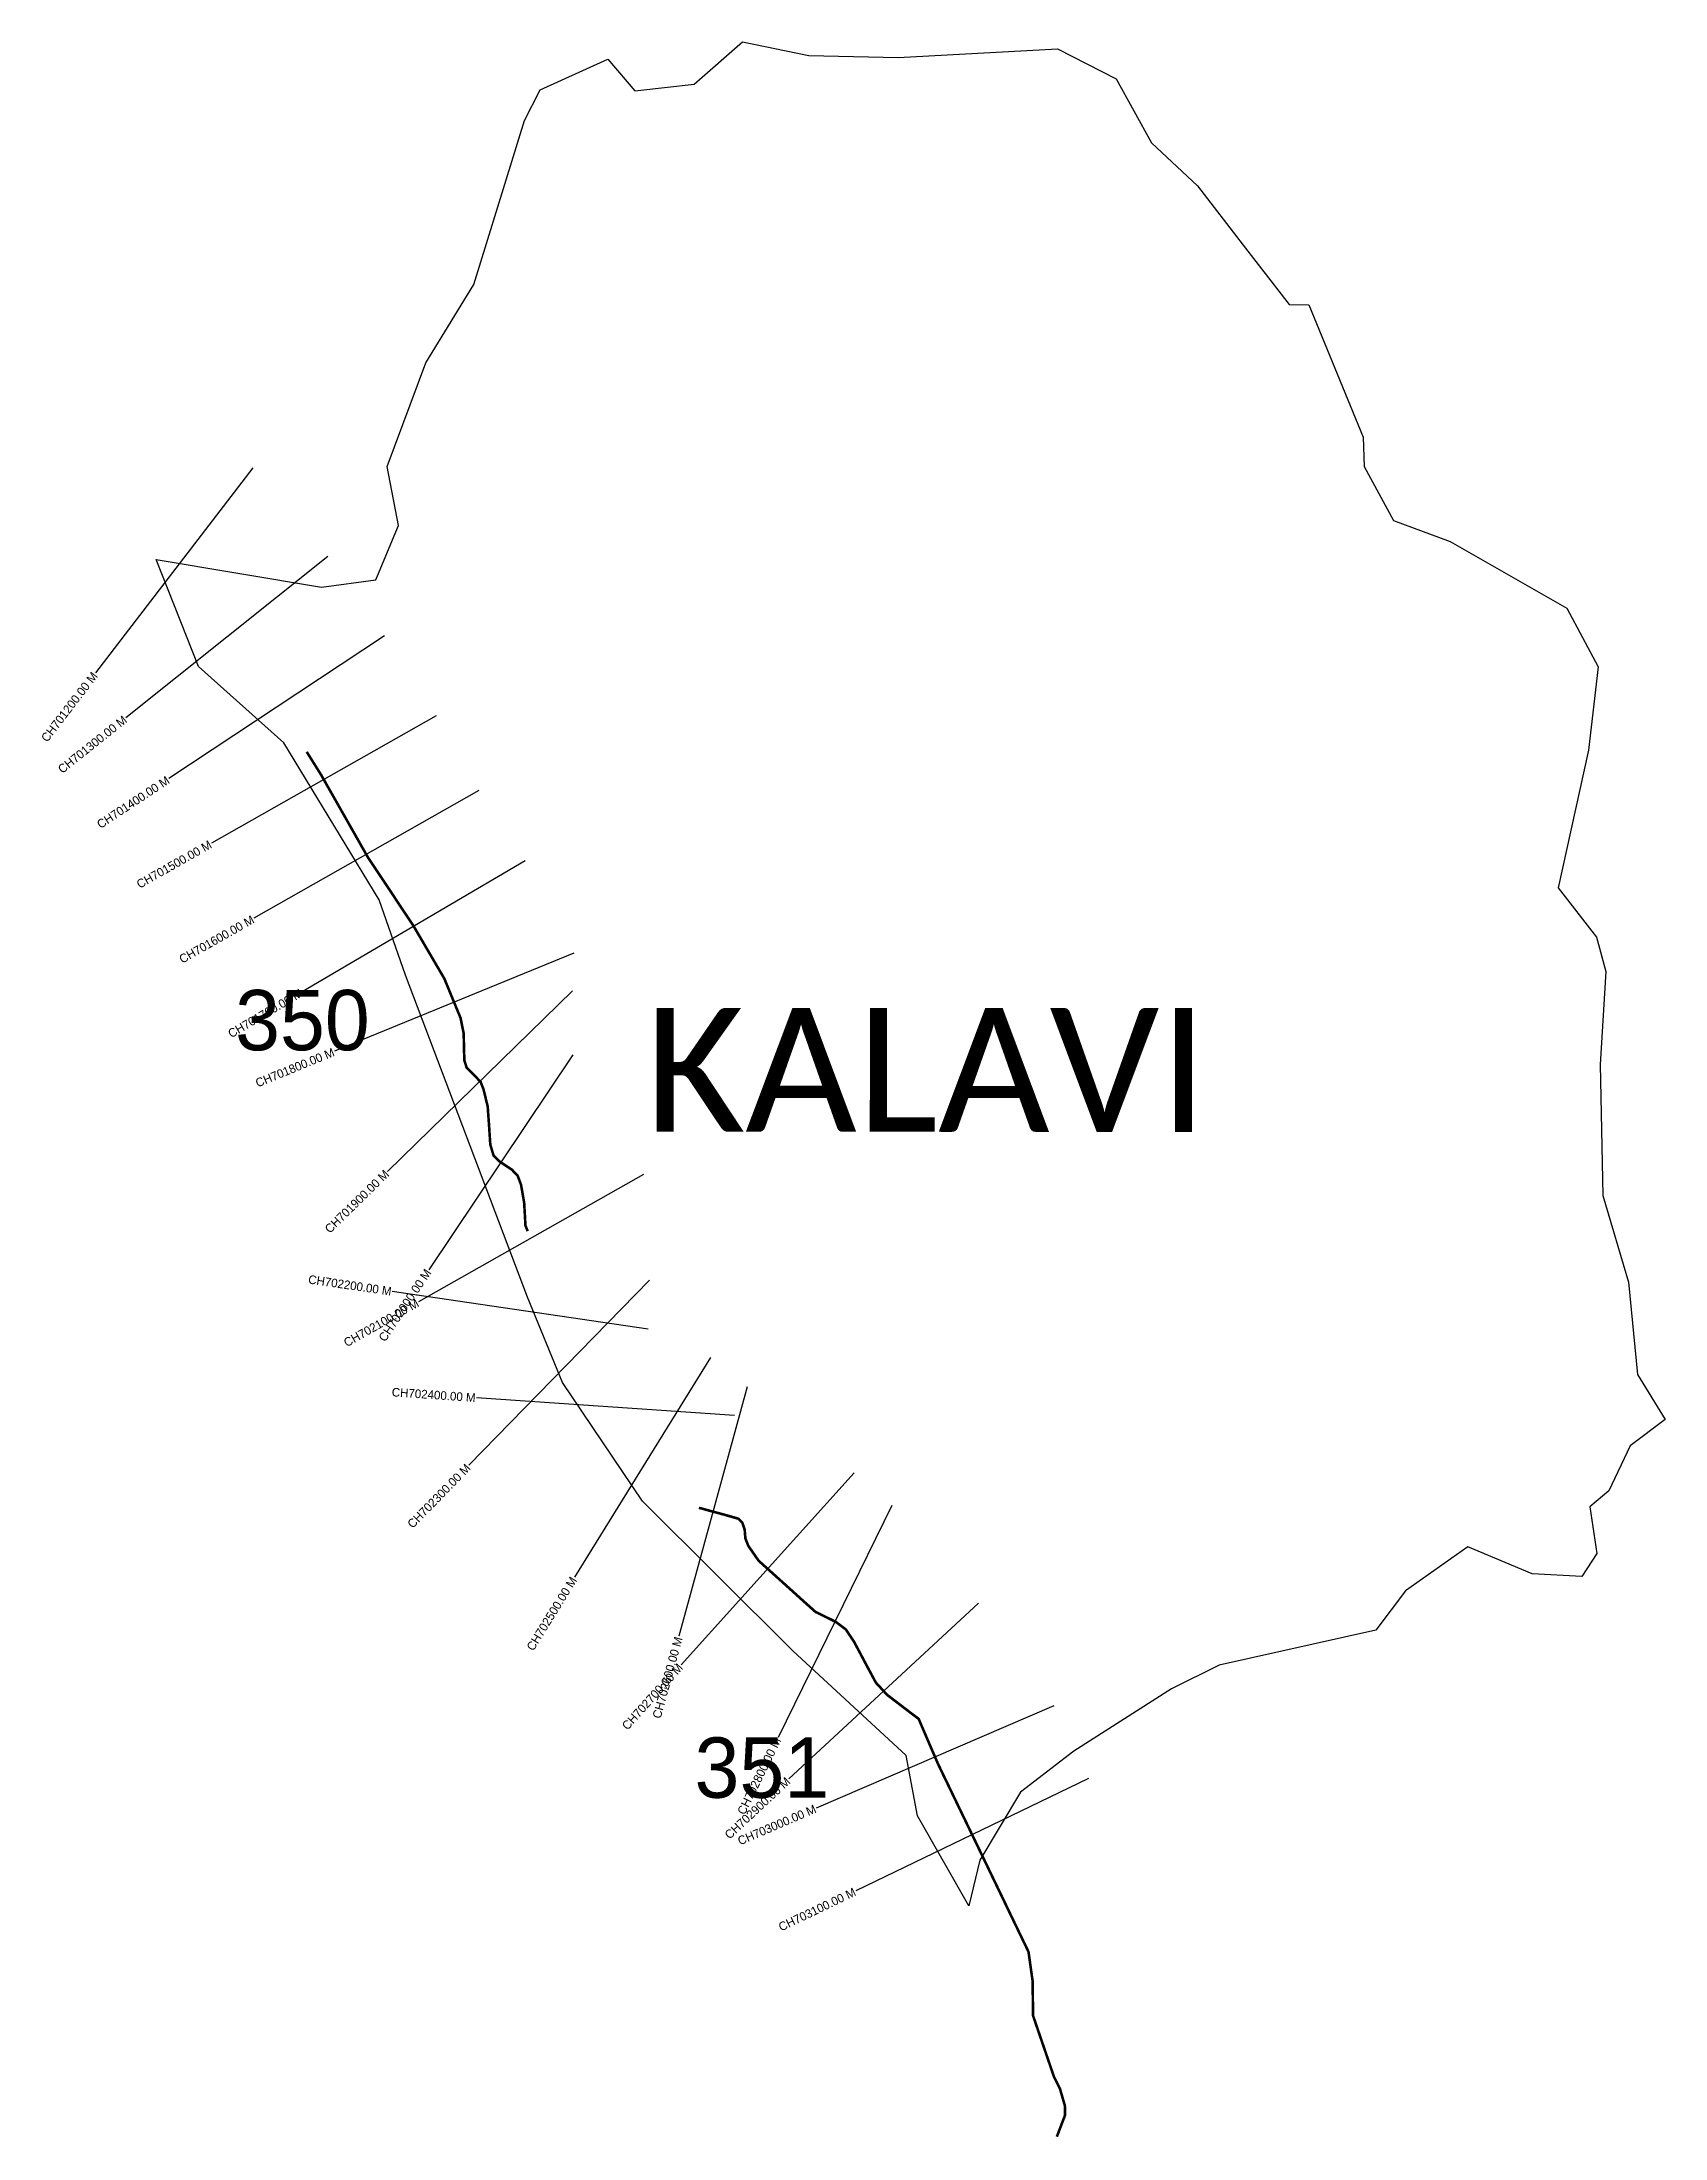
# Model space of a CAD drawing. Header units: metres. Extents: x 348659 to 350543, y 1757631 to 1760063.
import ezdxf
from ezdxf.enums import TextEntityAlignment as Align

# ---------------------------------------------------------------- set-up
doc = ezdxf.new("R2010")
doc.units = ezdxf.units.M
for name, color, linetype in [('CS', 134, 'Continuous'), ('CSMark', 6, 'Continuous'), ('NATURALLY PROTECTED', 3, 'Continuous'), ('VILLAGE NAME', 250, 'Continuous')]:
    doc.layers.add(name, color=color, linetype=linetype)

msp = doc.modelspace()

# ---------------------------------------------------------------- linework, layer by layer
at = {"color": 6}
for points in [[(349415.9, 1760014.3), (349472.1, 1760063.4), (349549.1, 1760047.6), (349652.8, 1760045.3), (349837.5, 1760055.2), (349905.7, 1760020.7), (349946.8, 1759946.2), (350000, 1759896.3), (350053.3, 1759827.5), (350106.6, 1759758.6), (350129.4, 1759758.1), (350192.3, 1759604.7), (350193.6, 1759570.6), (350227.6, 1759508.2), (350293.2, 1759483.5), (350428.6, 1759406.3), (350464.9, 1759338.3), (350453.9, 1759241.4), (350418.7, 1759081.7), (350463.1, 1759024.6), (350473.8, 1758984.6), (350467.4, 1758876.7), (350470.6, 1758724.6), (350500.4, 1758624), (350510.6, 1758517.1), (350542.7, 1758464.6), (350502, 1758434.3), (350477.5, 1758382.1), (350455.3, 1758363.4), (350463.5, 1758309.2), (350446.3, 1758282.7), (350388.5, 1758285.8), (350314, 1758317.1), (350241.3, 1758266.1), (350207.2, 1758220.1), (350025.2, 1758179.8), (349969.9, 1758152.3), (349856.7, 1758080), (349794.8, 1758032.2), (349747.4, 1757953.4), (349734.7, 1757900.5), (349675.2, 1758005), (349662, 1758074.7), (349530.6, 1758196.4), (349356.1, 1758369.9), (349263.1, 1758507.5), (349222.5, 1758606.7), (349081.1, 1758980.4), (349050.4, 1759067.9), (348939.9, 1759250.1), (348840.7, 1759338.4), (348791.8, 1759462.7), (348983.8, 1759430.5), (349046.7, 1759439.3), (349073, 1759502.1), (349059.7, 1759570.5), (349104.5, 1759691.1), (349160.3, 1759781.7), (349219.2, 1759972.2), (349237.5, 1760007.9), (349315.8, 1760043.3), (349347.4, 1760006.5)], [(349347.4, 1760006.5), (349415.9, 1760014.3)]]:
    msp.add_lwpolyline(points, dxfattribs=at)
at = {"layer": 'CS'}
for p, q in [((348904.1, 1759569.1), (348721.3, 1759331.1)), ((348991.1, 1759466.3), (348756.6, 1759279.2)), ((349056.8, 1759374), (348806.6, 1759208.5)), ((349116.7, 1759281.5), (348855.8, 1759133.4)), ((349166.1, 1759194.5), (348905.1, 1759046.5)), ((349220.1, 1759112.9), (348961.2, 1758961.2)), ((349276.3, 1759005.8), (348998.7, 1758892)), ((349274.7, 1758962.3), (349060.2, 1758752.5)), ((349275.1, 1758887.9), (349108.1, 1758638.6)), ((349357.3, 1758749.2), (349096.2, 1758601.4)), ((349362.5, 1758569.4), (349065.8, 1758613.2)), ((349364.2, 1758626.3), (349154.6, 1758411.6)), ((349435.1, 1758536.6), (349277.1, 1758281.6)), ((349462.7, 1758469.3), (349163.4, 1758489.9)), ((349477.6, 1758502.5), (349398.3, 1758213.2)), ((349601.6, 1758403), (349400.9, 1758180.1)), ((349645.5, 1758365.1), (349513.4, 1758095.7)), ((349746, 1758251.5), (349525.9, 1758047.6)), ((349833.4, 1758132.3), (349557.7, 1758013.9)), ((349873.7, 1758048), (349603.5, 1757917.8))]:
    msp.add_line(p, q, dxfattribs=at)
at = {"layer": 'NATURALLY PROTECTED', "const_width": 3, "flags": 128}
for points in [[(348966.5, 1759239.5), (348983.3, 1759212.6), (349037.3, 1759117.4), (349090.4, 1759037.5), (349126.2, 1758976.3), (349145, 1758930.6), (349148.6, 1758912.8), (349149.1, 1758890.5), (349149.5, 1758881.2), (349152, 1758873.2), (349159.6, 1758865.5), (349168.3, 1758856.5), (349171.7, 1758847.7), (349176.5, 1758827.8), (349178.3, 1758802.2), (349179.5, 1758783.8), (349183.3, 1758771.1), (349189.6, 1758764.6), (349204.8, 1758754.4), (349211.2, 1758747.7), (349215.2, 1758737), (349218.8, 1758716.2), (349220.3, 1758689.8), (349222.9, 1758683.3)], [(349421.6, 1758362.3), (349435.4, 1758358.5), (349451.4, 1758354.2), (349462.2, 1758351.1), (349467.4, 1758349.6), (349472, 1758344.8), (349474.7, 1758336.7), (349475.5, 1758326.7), (349478.9, 1758318.1), (349490.8, 1758300.9), (349515.2, 1758279), (349529.6, 1758266), (349543.1, 1758253.8), (349556.8, 1758241.5), (349566.2, 1758236.9), (349580.4, 1758229.9), (349592.2, 1758221), (349601.4, 1758207.2), (349618.2, 1758175.6), (349626.9, 1758159.4), (349640, 1758145.2), (349668.9, 1758123.1), (349676.6, 1758117.3), (349682.8, 1758102.8), (349698.9, 1758065.3), (349765.4, 1757927.3), (349788.1, 1757880.1), (349804, 1757847.1), (349808.8, 1757813.2), (349809.3, 1757772.9), (349814.7, 1757757.1), (349821.6, 1757737), (349833.5, 1757702.2), (349840.5, 1757688.2), (349846.2, 1757668.6), (349846.5, 1757657.6), (349842.5, 1757647.1), (349836.9, 1757632.4)]]:
    msp.add_lwpolyline(points, dxfattribs=at)

# ---------------------------------------------------------------- texts
at = {"char_height": 70, "attachment_point": 1}
for s, insert in [('350', (348883.4, 1758963.2)), ('351', (349416.5, 1758095.8))]:
    msp.add_mtext_dynamic_manual_height_columns(s, width=95.172, gutter_width=1, heights=[0], dxfattribs=dict(at, insert=insert))
at = {"layer": 'CSMark'}
for s, rotation, p in [('CH701200.00 M', 52.4802, (348720.7, 1759330.3)), ('CH701300.00 M', 38.6015, (348755.8, 1759278.5)), ('CH701400.00 M', 33.4866, (348805.7, 1759207.9)), ('CH701500.00 M', 29.5708, (348854.9, 1759133)), ('CH701600.00 M', 29.5708, (348904.3, 1759046)), ('CH701700.00 M', 30.3638, (348960.4, 1758960.7)), ('CH701800.00 M', 22.2851, (348997.8, 1758891.6)), ('CH701900.00 M', 44.3699, (349059.5, 1758751.8)), ('CH702000.00 M', 56.1721, (349107.5, 1758637.8)), ('CH702200.00 M', 351.6015, (349064.8, 1758613.4)), ('CH702100.00 M', 29.5073, (349095.3, 1758600.9)), ('CH702400.00 M', 356.0477, (349162.4, 1758490)), ('CH702300.00 M', 45.6802, (349153.9, 1758410.9)), ('CH702500.00 M', 58.2131, (349276.5, 1758280.8)), ('CH702600.00 M', 74.6738, (349398, 1758212.2)), ('CH702700.00 M', 47.9993, (349400.2, 1758179.3)), ('CH702800.00 M', 63.8765, (349513, 1758094.8)), ('CH702900.00 M', 42.8178, (349525.2, 1758046.9)), ('CH703000.00 M', 23.2429, (349556.8, 1758013.5)), ('CH703100.00 M', 25.7308, (349602.6, 1757917.3))]:
    msp.add_text(s, height=10, rotation=rotation, dxfattribs=at).set_placement(p, align=Align.MIDDLE_RIGHT)
at = {"layer": 'VILLAGE NAME', "insert": (349358.9, 1758942.4), "char_height": 143.7, "attachment_point": 1, "rotation": 359.9793}
msp.add_mtext_dynamic_manual_height_columns('{\\fCalibri|b0|i0|c0|p34;KALAVI}', width=1418, gutter_width=718.5, heights=[0], dxfattribs=at)

doc.saveas('drawing.dxf')
